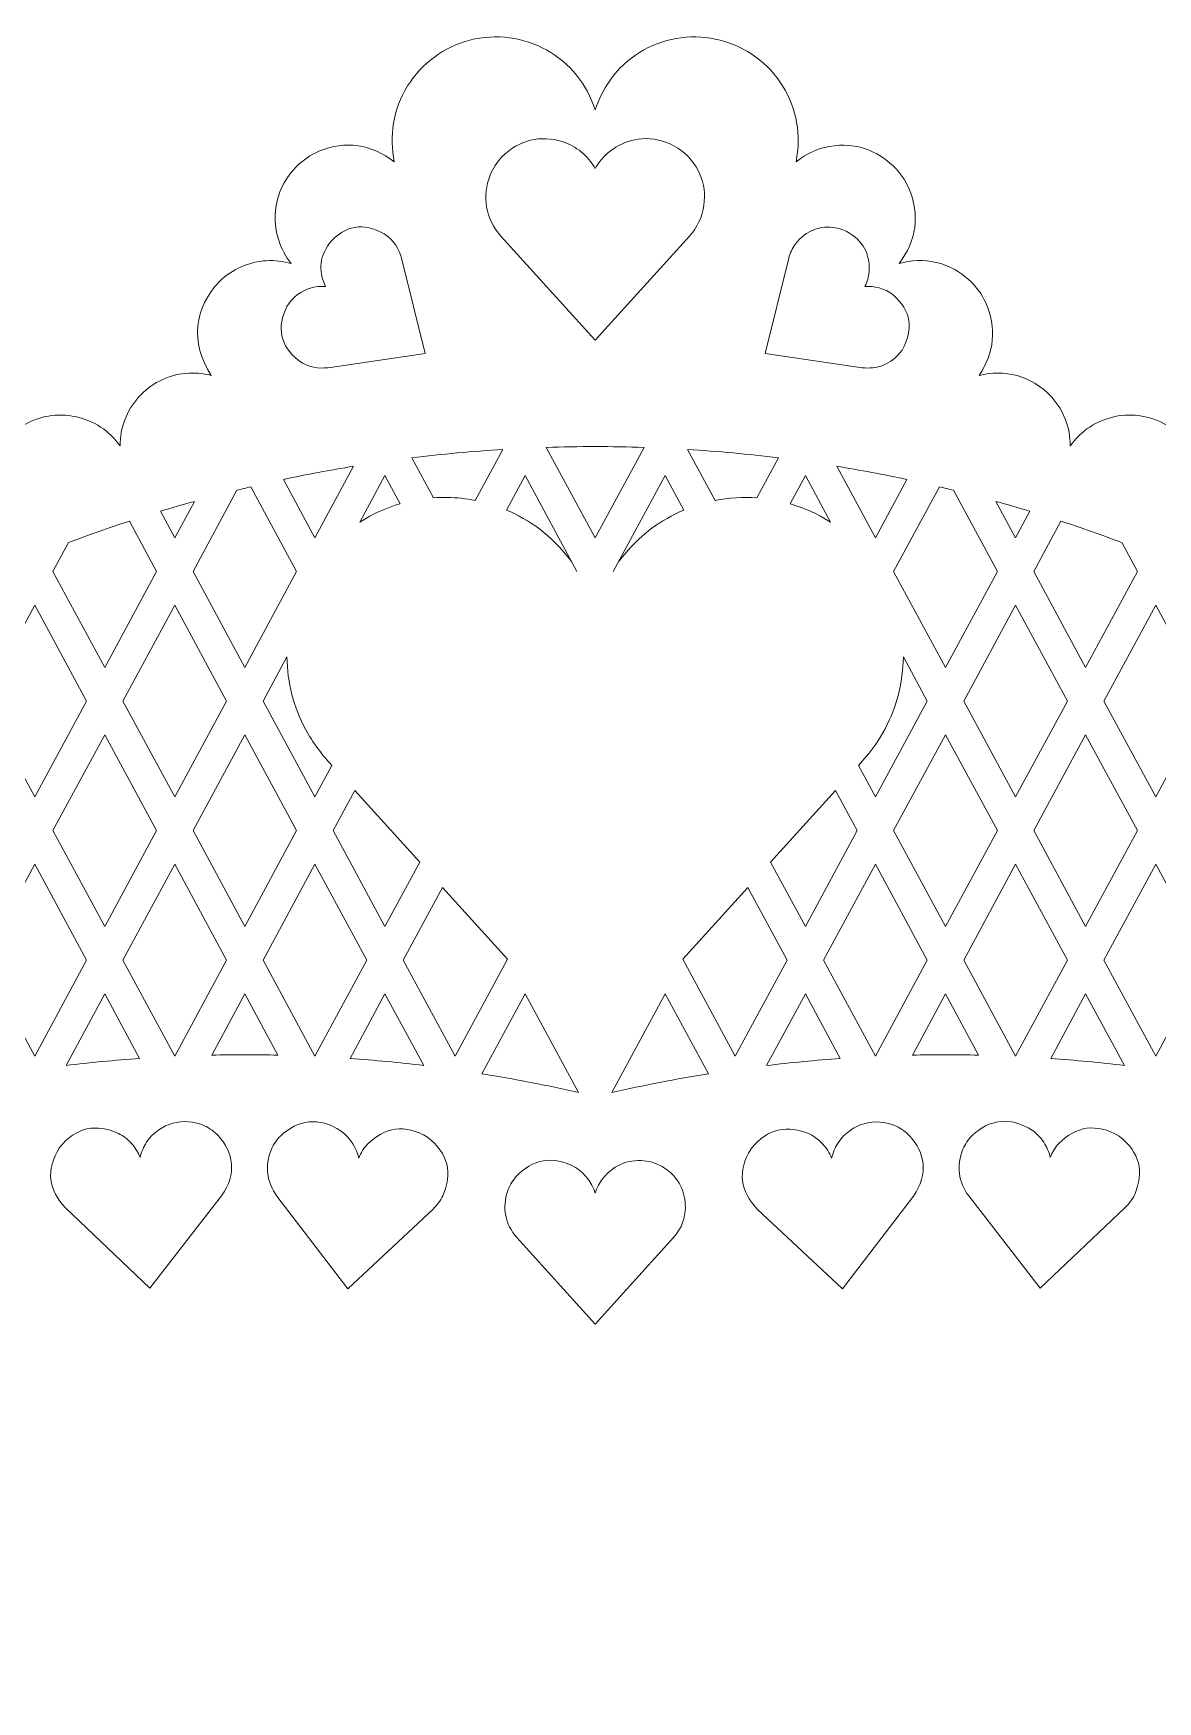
# Model space of a CAD drawing. Header units: millimetres. Extents: x -130 to 130, y -75 to 75.
# Drawn here: x -22.8 to 22.8, y 7.4 to 75 of the extents above; entities that cross this region are included whole.
import ezdxf

# ---------------------------------------------------------------- set-up
doc = ezdxf.new("R2010")
doc.units = ezdxf.units.MM
doc.header["$MEASUREMENT"] = 0
doc.layers.add('Capa 1', color=7, linetype='Continuous')

msp = doc.modelspace()

# ---------------------------------------------------------------- linework, layer by layer
at = {"layer": 'Capa 1', "lineweight": 9}
for points, knots in [([(-65.0138, 7.352), (-64.9274, 7.6466), (-64.808, 7.9159), (-64.648, 8.1622), (-64.648, 8.1622), (-64.488, 8.4061), (-64.2848, 8.6347), (-64.0562, 8.8252), (-64.0562, 8.8252), (-63.8301, 9.0157), (-63.566, 9.1706), (-63.2967, 9.2824), (-63.2967, 9.2824), (-63.025, 9.3941), (-62.7379, 9.4653), (-62.4331, 9.4932), (-62.4331, 9.4932), (-62.771, 9.6786), (-63.0554, 9.9098), (-63.2866, 10.1815), (-63.2866, 10.1815), (-63.5203, 10.4559), (-63.7108, 10.7886), (-63.8352, 11.1366), (-63.8352, 11.1366), (-64.1883, 12.2262), (-63.9571, 13.3337), (-63.1139, 14.1947), (-63.1139, 14.1947), (-62.8522, 14.4513), (-62.5347, 14.6646), (-62.2045, 14.8069), (-62.2045, 14.8069), (-61.8743, 14.9491), (-61.5162, 15.0279), (-61.1327, 15.0431), (-61.1327, 15.0431), (-61.4502, 15.259), (-61.7143, 15.513), (-61.9226, 15.8051), (-61.9226, 15.8051), (-62.1283, 16.0997), (-62.2884, 16.4477), (-62.3773, 16.8033), (-62.3773, 16.8033), (-62.6211, 17.8701), (-62.3519, 18.9572), (-61.3892, 19.7853), (-61.3892, 19.7853), (-61.1047, 20.019), (-60.7694, 20.2018), (-60.4265, 20.3136), (-60.4265, 20.3136), (-60.0862, 20.4254), (-59.723, 20.4711), (-59.3394, 20.4533), (-59.3394, 20.4533), (-59.6366, 20.6971), (-59.8754, 20.974), (-60.0557, 21.2839), (-60.0557, 21.2839), (-60.236, 21.5938), (-60.3656, 21.9544), (-60.4215, 22.3202), (-60.4215, 22.3202), (-60.5332, 23.0416), (-60.3656, 23.8086), (-59.9439, 24.4233), (-59.9439, 24.4233), (-59.7407, 24.7281), (-59.474, 24.9923), (-59.1692, 25.2006), (-59.1692, 25.2006), (-58.8695, 25.4063), (-58.5139, 25.5587), (-58.1634, 25.64), (-58.1634, 25.64), (-57.8129, 25.7213), (-57.4471, 25.734), (-57.0661, 25.6806), (-57.0661, 25.6806), (-57.343, 25.9499), (-57.5563, 26.247), (-57.7087, 26.5722), (-57.7087, 26.5722), (-57.8586, 26.8973), (-57.9551, 27.2707), (-57.978, 27.6364), (-57.978, 27.6364), (-58.0237, 28.3476), (-57.8002, 29.0995), (-57.315, 29.6887), (-57.315, 29.6887), (-57.0814, 29.9732), (-56.7943, 30.2145), (-56.4743, 30.3898), (-56.4743, 30.3898), (-55.7606, 30.7835), (-55.0341, 30.8444), (-54.3356, 30.6844), (-54.3356, 30.6844), (-54.5871, 30.9765), (-54.7725, 31.2915), (-54.8944, 31.6293), (-54.8944, 31.6293), (-55.278, 32.7494), (-55.0392, 33.8391), (-54.2239, 34.6976), (-54.2239, 34.6976), (-53.9673, 34.9618), (-53.6574, 35.1751), (-53.3222, 35.325), (-53.3222, 35.325), (-52.6008, 35.64), (-51.8617, 35.6527), (-51.1682, 35.4241), (-51.1682, 35.4241), (-51.3918, 35.7365), (-51.5492, 36.0667), (-51.6381, 36.4147), (-51.6381, 36.4147), (-51.9048, 37.5094), (-51.628, 38.5787), (-50.6958, 39.4093), (-50.6958, 39.4093), (-50.4189, 39.6481), (-50.0913, 39.8335), (-49.7433, 39.9529), (-49.7433, 39.9529), (-49.0143, 40.1967), (-48.2752, 40.1561), (-47.5868, 39.8564), (-47.5868, 39.8564), (-48.2066, 40.9028), (-48.1152, 42.1017), (-47.5233, 42.9983), (-47.5233, 42.9983), (-47.3227, 43.3031), (-47.0611, 43.5749), (-46.7613, 43.7883), (-46.7613, 43.7883), (-46.4616, 43.9991), (-46.1187, 44.154), (-45.7631, 44.2429), (-45.7631, 44.2429), (-45.0316, 44.4157), (-44.295, 44.3191), (-43.6244, 43.9508), (-43.6244, 43.9508), (-44.1248, 44.9948), (-43.9775, 46.1937), (-43.279, 47.0776), (-43.279, 47.0776), (-43.0504, 47.3646), (-42.7659, 47.6084), (-42.4484, 47.7939), (-42.4484, 47.7939), (-42.1309, 47.9767), (-41.7779, 48.1012), (-41.4121, 48.1571), (-41.4121, 48.1571), (-40.6882, 48.2638), (-39.9618, 48.1139), (-39.309, 47.6796), (-39.309, 47.6796), (-39.6951, 48.7108), (-39.4995, 49.8944), (-38.6867, 50.758), (-38.6867, 50.758), (-38.4327, 51.0247), (-38.1279, 51.2406), (-37.7951, 51.3981), (-37.7951, 51.3981), (-36.6852, 51.8833), (-35.6082, 51.7283), (-34.6786, 51.0019), (-34.6786, 51.0019), (-34.9554, 52.0179), (-34.7141, 53.1761), (-33.7819, 54.0118), (-33.7819, 54.0118), (-33.5051, 54.2556), (-33.1825, 54.4461), (-32.8371, 54.5706), (-32.8371, 54.5706), (-31.7449, 54.9363), (-30.6704, 54.7433), (-29.7687, 53.8975), (-29.7687, 53.8975), (-29.8348, 54.2759), (-29.8322, 54.6417), (-29.7637, 54.9948), (-29.7637, 54.9948), (-29.6392, 55.6501), (-29.2582, 56.3384), (-28.6054, 56.8134), (-28.6054, 56.8134), (-28.3082, 57.0318), (-27.9704, 57.1919), (-27.6148, 57.2808), (-27.6148, 57.2808), (-26.5429, 57.5373), (-25.4888, 57.3087), (-24.6176, 56.3384), (-24.6176, 56.3384), (-24.676, 57.0522), (-24.5084, 57.7634), (-24.0182, 58.4111), (-24.0182, 58.4111), (-23.7947, 58.7032), (-23.5153, 58.9521), (-23.1978, 59.14), (-23.1978, 59.14), (-22.8828, 59.3305), (-22.5323, 59.4601), (-22.1691, 59.521), (-22.1691, 59.521), (-21.4477, 59.6455), (-20.6705, 59.4779), (-20.0583, 59.0715), (-20.0583, 59.0715), (-19.7586, 58.8759), (-19.4944, 58.6219), (-19.2709, 58.3069), (-19.2709, 58.3069), (-19.2658, 58.6854), (-19.2023, 59.0384), (-19.0779, 59.3661), (-19.0779, 59.3661), (-18.9534, 59.6963), (-18.7604, 60.0163), (-18.5191, 60.283), (-18.5191, 60.283), (-18.2803, 60.5523), (-17.9908, 60.7758), (-17.6707, 60.9409), (-17.6707, 60.9409), (-16.9697, 61.294), (-16.256, 61.3422), (-15.5727, 61.1695), (-15.5727, 61.1695), (-16.449, 62.5182), (-16.261, 63.9051), (-15.2247, 64.9922), (-15.2247, 64.9922), (-14.9758, 65.2335), (-14.6837, 65.4316), (-14.3636, 65.5739), (-14.3636, 65.5739), (-13.6804, 65.871), (-12.9844, 65.8964), (-12.324, 65.7059), (-12.324, 65.7059), (-12.5577, 66.0006), (-12.7279, 66.3181), (-12.8371, 66.6508), (-12.8371, 66.6508), (-13.1673, 67.7456), (-12.926, 68.8124), (-12.103, 69.6556), (-12.103, 69.6556), (-11.8465, 69.9096), (-11.5417, 70.1179), (-11.2115, 70.2627), (-11.2115, 70.2627), (-10.1244, 70.7097), (-9.0627, 70.5548), (-8.1483, 69.8309), (-8.1483, 69.8309), (-8.3565, 70.8774), (-8.2016, 71.9391), (-7.6072, 72.917), (-7.6072, 72.917), (-7.3228, 73.3717), (-6.9519, 73.773), (-6.5201, 74.0879), (-6.5201, 74.0879), (-6.0909, 74.4054), (-5.5981, 74.6366), (-5.08, 74.7737), (-5.08, 74.7737), (-4.0259, 75.0481), (-2.893, 74.888), (-1.9735, 74.375), (-1.9735, 74.375), (-1.5087, 74.1133), (-1.0794, 73.7527), (-0.7543, 73.3488), (-0.7543, 73.3488), (-0.4216, 72.9424), (-0.1727, 72.4725), (0, 71.9416), (0, 71.9416), (0.1727, 72.4725), (0.4241, 72.9424), (0.7518, 73.3488), (0.7518, 73.3488), (1.082, 73.7527), (1.5062, 74.1133), (1.9735, 74.375), (1.9735, 74.375), (2.4409, 74.634), (2.9591, 74.8068), (3.4899, 74.8728), (3.4899, 74.8728), (4.5313, 75.01), (5.6464, 74.7331), (6.5227, 74.0879), (6.5227, 74.0879), (6.9519, 73.773), (7.3228, 73.3717), (7.6047, 72.917), (7.6047, 72.917), (7.8867, 72.4623), (8.0848, 71.9416), (8.1711, 71.426), (8.1711, 71.426), (8.2651, 70.9129), (8.2575, 70.3821), (8.1508, 69.8309), (8.1508, 69.8309), (8.4429, 70.0697), (8.7579, 70.2424), (9.0906, 70.3567), (9.0906, 70.3567), (10.1879, 70.7021), (11.2572, 70.4659), (12.1005, 69.6556), (12.1005, 69.6556), (12.3596, 69.4016), (12.5704, 69.0994), (12.7203, 68.7717), (12.7203, 68.7717), (13.18, 67.6821), (13.0302, 66.6203), (12.324, 65.7059), (12.324, 65.7059), (13.2969, 65.993), (14.3992, 65.7847), (15.2247, 64.9922), (15.2247, 64.9922), (15.4736, 64.7484), (15.6794, 64.4613), (15.8292, 64.1438), (15.8292, 64.1438), (16.3017, 63.0948), (16.1848, 62.0712), (15.5727, 61.1695), (15.5727, 61.1695), (16.5684, 61.4235), (17.6961, 61.1873), (18.5191, 60.283), (18.5191, 60.283), (18.7604, 60.0163), (18.9534, 59.6963), (19.0779, 59.3661), (19.0779, 59.3661), (19.2024, 59.0384), (19.2684, 58.6854), (19.2709, 58.3069), (19.2709, 58.3069), (19.497, 58.6219), (19.7586, 58.8759), (20.0583, 59.0715), (20.0583, 59.0715), (20.3581, 59.2721), (20.7111, 59.4194), (21.0718, 59.4956), (21.0718, 59.4956), (21.7957, 59.6531), (22.5729, 59.5185), (23.2003, 59.14), (23.2003, 59.14), (23.5153, 58.9521), (23.7947, 58.7032), (24.0182, 58.4111), (24.0182, 58.4111), (24.2443, 58.119), (24.4144, 57.7761), (24.516, 57.4306), (24.516, 57.4306), (24.6151, 57.0852), (24.6507, 56.7194), (24.6202, 56.3384), (24.6202, 56.3384), (24.8716, 56.628), (25.1561, 56.8591), (25.4736, 57.0293), (25.4736, 57.0293), (25.7886, 57.1995), (26.1543, 57.3163), (26.5201, 57.3595), (26.5201, 57.3595), (27.2364, 57.4459), (28.0009, 57.2579), (28.6054, 56.8134), (28.6054, 56.8134), (28.9026, 56.5975), (29.1566, 56.3232), (29.3573, 56.0133), (29.3573, 56.0133), (29.5554, 55.7034), (29.6951, 55.3478), (29.7637, 54.9948), (29.7637, 54.9948), (29.8323, 54.6417), (29.8348, 54.2759), (29.7662, 53.8975), (29.7662, 53.8975), (30.0456, 54.1616), (30.3504, 54.3674), (30.6806, 54.5071), (30.6806, 54.5071), (31.0108, 54.6493), (31.3842, 54.7331), (31.7525, 54.7433), (31.7525, 54.7433), (32.4612, 54.7636), (33.2028, 54.5198), (33.782, 54.0118), (33.782, 54.0118), (34.0588, 53.7705), (34.2874, 53.4733), (34.4601, 53.1482), (34.4601, 53.1482), (34.8208, 52.4319), (34.8665, 51.6953), (34.6786, 51.0019), (34.6786, 51.0019), (34.9783, 51.2406), (35.3009, 51.4184), (35.6412, 51.5277), (35.6412, 51.5277), (36.7538, 51.8655), (37.8383, 51.614), (38.6867, 50.758), (38.6867, 50.758), (38.9407, 50.4913), (39.1439, 50.1764), (39.2836, 49.836), (39.2836, 49.836), (39.5732, 49.1096), (39.5655, 48.3704), (39.3115, 47.6796), (39.3115, 47.6796), (39.9872, 48.1291), (40.7111, 48.2587), (41.4147, 48.1571), (41.4147, 48.1571), (42.0827, 48.0555), (42.7736, 47.7126), (43.279, 47.0776), (43.279, 47.0776), (43.5102, 46.788), (43.6829, 46.4578), (43.7921, 46.1048), (43.7921, 46.1048), (44.0105, 45.3758), (43.947, 44.6366), (43.6245, 43.9508), (43.6245, 43.9508), (44.6684, 44.5274), (45.8698, 44.4157), (46.7614, 43.7883), (46.7614, 43.7883), (47.0611, 43.5749), (47.3227, 43.3031), (47.5259, 42.9983), (47.5259, 42.9983), (47.7266, 42.691), (47.8713, 42.3456), (47.9475, 41.9849), (47.9475, 41.9849), (48.0949, 41.2559), (47.9806, 40.5218), (47.5894, 39.8564), (47.5894, 39.8564), (48.6257, 40.3161), (49.8221, 40.151), (50.6984, 39.4093), (50.6984, 39.4093), (50.9778, 39.1731), (51.214, 38.881), (51.3867, 38.5559), (51.3867, 38.5559), (51.5594, 38.2308), (51.6737, 37.8726), (51.7169, 37.5094), (51.7169, 37.5094), (51.7956, 36.7855), (51.628, 36.0641), (51.1683, 35.4241), (51.1683, 35.4241), (52.1944, 35.7695), (53.373, 35.5536), (54.2239, 34.6976), (54.2239, 34.6976), (54.4829, 34.436), (54.6912, 34.1236), (54.836, 33.7858), (54.836, 33.7858), (55.2754, 32.6834), (55.1078, 31.6039), (54.3356, 30.6844), (54.3356, 30.6844), (55.3466, 30.9232), (56.4921, 30.6666), (57.315, 29.6887), (57.315, 29.6887), (57.5487, 29.4043), (57.7291, 29.0766), (57.8408, 28.7261), (57.8408, 28.7261), (58.166, 27.6415), (57.9577, 26.5722), (57.0687, 25.6806), (57.0687, 25.6806), (57.4471, 25.734), (57.8129, 25.7213), (58.1634, 25.64), (58.1634, 25.64), (58.8111, 25.4901), (59.4842, 25.099), (59.9439, 24.4233), (59.9439, 24.4233), (60.1522, 24.1185), (60.3021, 23.7756), (60.3834, 23.4149), (60.3834, 23.4149), (60.5967, 22.3558), (60.3529, 21.3118), (59.3394, 20.4533), (59.3394, 20.4533), (59.723, 20.4711), (60.0862, 20.4254), (60.4266, 20.3136), (60.4266, 20.3136), (60.7695, 20.2018), (61.1047, 20.019), (61.3892, 19.7853), (61.3892, 19.7853), (61.6737, 19.5516), (61.9125, 19.2646), (62.0928, 18.942), (62.0928, 18.942), (62.6872, 17.8219), (62.5373, 16.7068), (61.9226, 15.8051), (61.9226, 15.8051), (61.7143, 15.513), (61.4502, 15.259), (61.1327, 15.0431), (61.1327, 15.0431), (61.5162, 15.0279), (61.8743, 14.9491), (62.2045, 14.8069), (62.2045, 14.8069), (62.5348, 14.6646), (62.8523, 14.4513), (63.1139, 14.1947), (63.1139, 14.1947), (63.3755, 13.9357), (63.5888, 13.6283), (63.7387, 13.2905), (63.7387, 13.2905), (64.2086, 12.1831), (64.0156, 11.0655), (63.2891, 10.1815), (63.2891, 10.1815), (63.0555, 9.9098), (62.771, 9.6786), (62.4332, 9.4932), (62.4332, 9.4932), (62.997, 9.4399), (63.5482, 9.2417), (64.0562, 8.8252), (64.0562, 8.8252), (64.2848, 8.6347), (64.488, 8.4061), (64.648, 8.1622), (64.648, 8.1622), (64.8055, 7.9159), (64.9274, 7.6466), (65.0138, 7.352)], [0, 0, 0, 0, 0.0068027, 0.0068027, 0.0068027, 0.0068027, 0.0136054, 0.0136054, 0.0136054, 0.0136055, 0.0204082, 0.0204082, 0.0204082, 0.0204082, 0.0272109, 0.0272109, 0.0272109, 0.0272109, 0.0340136, 0.0340136, 0.0340136, 0.0340136, 0.0408163, 0.0408163, 0.0408163, 0.0408163, 0.047619, 0.047619, 0.047619, 0.0476191, 0.0544218, 0.0544218, 0.0544218, 0.0544218, 0.0612245, 0.0612245, 0.0612245, 0.0612245, 0.0680272, 0.0680272, 0.0680272, 0.0680272, 0.0748299, 0.0748299, 0.0748299, 0.0748299, 0.0816327, 0.0816327, 0.0816327, 0.0816327, 0.0884354, 0.0884354, 0.0884354, 0.0884354, 0.0952381, 0.0952381, 0.0952381, 0.0952381, 0.1020408, 0.1020408, 0.1020408, 0.1020408, 0.1088435, 0.1088435, 0.1088435, 0.1088435, 0.1156463, 0.1156463, 0.1156463, 0.1156463, 0.122449, 0.122449, 0.122449, 0.122449, 0.1292517, 0.1292517, 0.1292517, 0.1292517, 0.1360544, 0.1360544, 0.1360544, 0.1360544, 0.1428571, 0.1428571, 0.1428571, 0.1428572, 0.1496599, 0.1496599, 0.1496599, 0.1496599, 0.1564626, 0.1564626, 0.1564626, 0.1564626, 0.1632653, 0.1632653, 0.1632653, 0.1632653, 0.170068, 0.170068, 0.170068, 0.170068, 0.1768707, 0.1768707, 0.1768707, 0.1768708, 0.1836735, 0.1836735, 0.1836735, 0.1836735, 0.1904762, 0.1904762, 0.1904762, 0.1904762, 0.1972789, 0.1972789, 0.1972789, 0.1972789, 0.2040816, 0.2040816, 0.2040816, 0.2040816, 0.2108844, 0.2108844, 0.2108844, 0.2108844, 0.2176871, 0.2176871, 0.2176871, 0.2176871, 0.2244898, 0.2244898, 0.2244898, 0.2244898, 0.2312925, 0.2312925, 0.2312925, 0.2312925, 0.2380952, 0.2380952, 0.2380952, 0.2380952, 0.244898, 0.244898, 0.244898, 0.244898, 0.2517007, 0.2517007, 0.2517007, 0.2517007, 0.2585034, 0.2585034, 0.2585034, 0.2585034, 0.2653061, 0.2653061, 0.2653061, 0.2653061, 0.2721088, 0.2721088, 0.2721088, 0.2721089, 0.2789116, 0.2789116, 0.2789116, 0.2789116, 0.2857143, 0.2857143, 0.2857143, 0.2857143, 0.292517, 0.292517, 0.292517, 0.292517, 0.2993197, 0.2993197, 0.2993197, 0.2993197, 0.3061224, 0.3061224, 0.3061224, 0.3061225, 0.3129252, 0.3129252, 0.3129252, 0.3129252, 0.3197279, 0.3197279, 0.3197279, 0.3197279, 0.3265306, 0.3265306, 0.3265306, 0.3265306, 0.3333333, 0.3333333, 0.3333333, 0.3333333, 0.3401361, 0.3401361, 0.3401361, 0.3401361, 0.3469388, 0.3469388, 0.3469388, 0.3469388, 0.3537415, 0.3537415, 0.3537415, 0.3537415, 0.3605442, 0.3605442, 0.3605442, 0.3605442, 0.3673469, 0.3673469, 0.3673469, 0.3673469, 0.3741497, 0.3741497, 0.3741497, 0.3741497, 0.3809524, 0.3809524, 0.3809524, 0.3809524, 0.3877551, 0.3877551, 0.3877551, 0.3877551, 0.3945578, 0.3945578, 0.3945578, 0.3945578, 0.4013605, 0.4013605, 0.4013605, 0.4013606, 0.4081633, 0.4081633, 0.4081633, 0.4081633, 0.414966, 0.414966, 0.414966, 0.414966, 0.4217687, 0.4217687, 0.4217687, 0.4217687, 0.4285714, 0.4285714, 0.4285714, 0.4285714, 0.4353741, 0.4353741, 0.4353741, 0.4353742, 0.4421769, 0.4421769, 0.4421769, 0.4421769, 0.4489796, 0.4489796, 0.4489796, 0.4489796, 0.4557823, 0.4557823, 0.4557823, 0.4557823, 0.462585, 0.462585, 0.462585, 0.462585, 0.4693878, 0.4693878, 0.4693878, 0.4693878, 0.4761905, 0.4761905, 0.4761905, 0.4761905, 0.4829932, 0.4829932, 0.4829932, 0.4829932, 0.4897959, 0.4897959, 0.4897959, 0.4897959, 0.4965986, 0.4965986, 0.4965986, 0.4965986, 0.5034014, 0.5034014, 0.5034014, 0.5034014, 0.5102041, 0.5102041, 0.5102041, 0.5102041, 0.5170068, 0.5170068, 0.5170068, 0.5170068, 0.5238095, 0.5238095, 0.5238095, 0.5238095, 0.5306122, 0.5306122, 0.5306122, 0.5306123, 0.537415, 0.537415, 0.537415, 0.537415, 0.5442177, 0.5442177, 0.5442177, 0.5442177, 0.5510204, 0.5510204, 0.5510204, 0.5510204, 0.5578231, 0.5578231, 0.5578231, 0.5578231, 0.5646259, 0.5646259, 0.5646259, 0.5646259, 0.5714286, 0.5714286, 0.5714286, 0.5714286, 0.5782313, 0.5782313, 0.5782313, 0.5782313, 0.585034, 0.585034, 0.585034, 0.585034, 0.5918367, 0.5918367, 0.5918367, 0.5918367, 0.5986395, 0.5986395, 0.5986395, 0.5986395, 0.6054422, 0.6054422, 0.6054422, 0.6054422, 0.6122449, 0.6122449, 0.6122449, 0.6122449, 0.6190476, 0.6190476, 0.6190476, 0.6190476, 0.6258503, 0.6258503, 0.6258503, 0.6258504, 0.6326531, 0.6326531, 0.6326531, 0.6326531, 0.6394558, 0.6394558, 0.6394558, 0.6394558, 0.6462585, 0.6462585, 0.6462585, 0.6462585, 0.6530612, 0.6530612, 0.6530612, 0.6530612, 0.6598639, 0.6598639, 0.6598639, 0.659864, 0.6666667, 0.6666667, 0.6666667, 0.6666667, 0.6734694, 0.6734694, 0.6734694, 0.6734694, 0.6802721, 0.6802721, 0.6802721, 0.6802721, 0.6870748, 0.6870748, 0.6870748, 0.6870748, 0.6938776, 0.6938776, 0.6938776, 0.6938776, 0.7006803, 0.7006803, 0.7006803, 0.7006803, 0.707483, 0.707483, 0.707483, 0.707483, 0.7142857, 0.7142857, 0.7142857, 0.7142857, 0.7210884, 0.7210884, 0.7210884, 0.7210884, 0.7278912, 0.7278912, 0.7278912, 0.7278912, 0.7346939, 0.7346939, 0.7346939, 0.7346939, 0.7414966, 0.7414966, 0.7414966, 0.7414966, 0.7482993, 0.7482993, 0.7482993, 0.7482993, 0.755102, 0.755102, 0.755102, 0.7551021, 0.7619048, 0.7619048, 0.7619048, 0.7619048, 0.7687075, 0.7687075, 0.7687075, 0.7687075, 0.7755102, 0.7755102, 0.7755102, 0.7755102, 0.7823129, 0.7823129, 0.7823129, 0.7823129, 0.7891156, 0.7891156, 0.7891156, 0.7891157, 0.7959184, 0.7959184, 0.7959184, 0.7959184, 0.8027211, 0.8027211, 0.8027211, 0.8027211, 0.8095238, 0.8095238, 0.8095238, 0.8095238, 0.8163265, 0.8163265, 0.8163265, 0.8163265, 0.8231293, 0.8231293, 0.8231293, 0.8231293, 0.829932, 0.829932, 0.829932, 0.829932, 0.8367347, 0.8367347, 0.8367347, 0.8367347, 0.8435374, 0.8435374, 0.8435374, 0.8435374, 0.8503401, 0.8503401, 0.8503401, 0.8503401, 0.8571429, 0.8571429, 0.8571429, 0.8571429, 0.8639456, 0.8639456, 0.8639456, 0.8639456, 0.8707483, 0.8707483, 0.8707483, 0.8707483, 0.877551, 0.877551, 0.877551, 0.877551, 0.8843537, 0.8843537, 0.8843537, 0.8843538, 0.8911565, 0.8911565, 0.8911565, 0.8911565, 0.8979592, 0.8979592, 0.8979592, 0.8979592, 0.9047619, 0.9047619, 0.9047619, 0.9047619, 0.9115646, 0.9115646, 0.9115646, 0.9115646, 0.9183673, 0.9183673, 0.9183673, 0.9183674, 0.9251701, 0.9251701, 0.9251701, 0.9251701, 0.9319728, 0.9319728, 0.9319728, 0.9319728, 0.9387755, 0.9387755, 0.9387755, 0.9387755, 0.9455782, 0.9455782, 0.9455782, 0.9455782, 0.952381, 0.952381, 0.952381, 0.952381, 0.9591837, 0.9591837, 0.9591837, 0.9591837, 0.9659864, 0.9659864, 0.9659864, 0.9659864, 0.9727891, 0.9727891, 0.9727891, 0.9727891, 0.9795918, 0.9795918, 0.9795918, 0.9795918, 0.9863946, 0.9863946, 0.9863946, 0.9863946, 1, 1, 1, 1]), ([(3.8227, 66.8159), (4.0182, 67.0344), (4.1783, 67.2985), (4.2799, 67.5678), (4.2799, 67.5678), (4.6024, 68.4695), (4.417, 69.3432), (3.782, 70.0366), (3.782, 70.0366), (3.5788, 70.25), (3.3324, 70.4253), (3.0657, 70.5523), (3.0657, 70.5523), (2.1742, 70.9485), (1.2776, 70.8012), (0.5664, 70.2373), (0.5664, 70.2373), (0.3429, 70.0544), (0.1549, 69.8258), (0, 69.5617), (0, 69.5617), (-0.1549, 69.8258), (-0.3429, 70.0544), (-0.5664, 70.2373), (-0.5664, 70.2373), (-0.7873, 70.4202), (-1.0566, 70.5675), (-1.3385, 70.6589), (-1.3385, 70.6589), (-2.2097, 70.9256), (-3.0962, 70.7326), (-3.7795, 70.0366), (-3.7795, 70.0366), (-3.9827, 69.8233), (-4.1478, 69.5718), (-4.2595, 69.2975), (-4.2595, 69.2975), (-4.5974, 68.4136), (-4.4551, 67.55), (-3.8226, 66.8159)], [0, 0, 0, 0, 0.0909091, 0.0909091, 0.0909091, 0.0909091, 0.1818182, 0.1818182, 0.1818182, 0.1818182, 0.2727273, 0.2727273, 0.2727273, 0.2727273, 0.3636364, 0.3636364, 0.3636364, 0.3636364, 0.4545455, 0.4545455, 0.4545455, 0.4545455, 0.5454545, 0.5454545, 0.5454545, 0.5454546, 0.6363636, 0.6363636, 0.6363636, 0.6363636, 0.7272727, 0.7272727, 0.7272727, 0.7272727, 0.8181818, 0.8181818, 0.8181818, 0.8181818, 1, 1, 1, 1]), ([(-7.8536, 65.9295), (-7.9476, 66.2901), (-8.1533, 66.6457), (-8.5572, 66.915), (-8.5572, 66.915), (-9.4081, 67.395), (-10.1549, 67.2528), (-10.7822, 66.534), (-10.7822, 66.534), (-11.2293, 65.8964), (-11.1912, 65.3148), (-10.9397, 64.7763), (-10.9397, 64.7763), (-11.1556, 64.7915), (-11.3588, 64.7687), (-11.5519, 64.7103)], [0, 0, 0, 0, 0.2, 0.2, 0.2, 0.2, 0.4, 0.4, 0.4, 0.4, 0.6, 0.6, 0.6, 0.6, 1, 1, 1, 1]), ([(11.1125, 65.3681), (11.1506, 65.9523), (10.9702, 66.5213), (10.32, 66.9455), (10.32, 66.9455), (10.1447, 67.0521), (9.9466, 67.1258), (9.7434, 67.1614), (9.7434, 67.1614), (9.1567, 67.2503), (8.5598, 67.0852), (8.1127, 66.4857), (8.1127, 66.4857), (7.9959, 66.3257), (7.9044, 66.1276), (7.8511, 65.9295)], [0, 0, 0, 0, 0.2, 0.2, 0.2, 0.2, 0.4, 0.4, 0.4, 0.4, 0.6, 0.6, 0.6, 0.6, 1, 1, 1, 1]), ([(-3.8226, 66.8159), (-3.8226, 66.8159), (0, 62.5944), (0, 62.5944), (0, 62.5944), (0, 62.5944), (3.8227, 66.8159), (3.8227, 66.8159)], [0, 0, 0, 0, 0.3333333, 0.3333333, 0.3333333, 0.3333333, 1, 1, 1, 1]), ([(-10.833, 61.4819), (-10.833, 61.4819), (-6.891, 62.061), (-6.891, 62.061), (-6.891, 62.061), (-6.891, 62.061), (-7.8536, 65.9295), (-7.8536, 65.9295)], [0, 0, 0, 0, 0.3333333, 0.3333333, 0.3333333, 0.3333333, 1, 1, 1, 1]), ([(7.8511, 65.9295), (7.8511, 65.9295), (6.8884, 62.061), (6.8884, 62.061), (6.8884, 62.061), (6.8884, 62.061), (10.8331, 61.4819), (10.8331, 61.4819)], [0, 0, 0, 0, 0.3333333, 0.3333333, 0.3333333, 0.3333333, 1, 1, 1, 1]), ([(10.8331, 61.4819), (11.4096, 61.4108), (12.0142, 61.5911), (12.446, 62.1982), (12.446, 62.1982), (12.9438, 63.0491), (12.8016, 63.8009), (12.098, 64.4258), (12.098, 64.4258), (11.717, 64.7204), (11.3258, 64.8017), (10.9397, 64.7763), (10.9397, 64.7763), (11.0363, 64.9719), (11.0921, 65.1675), (11.1125, 65.3681)], [0, 0, 0, 0, 0.2, 0.2, 0.2, 0.2, 0.4, 0.4, 0.4, 0.4, 0.6, 0.6, 0.6, 0.6, 1, 1, 1, 1]), ([(-11.5519, 64.7103), (-11.9049, 64.6036), (-12.2631, 64.3674), (-12.5018, 63.961), (-12.5018, 63.961), (-12.926, 63.1228), (-12.7863, 62.3709), (-12.0116, 61.7613), (-12.0116, 61.7613), (-11.6255, 61.4972), (-11.209, 61.4337), (-10.833, 61.4819)], [0, 0, 0, 0, 0.25, 0.25, 0.25, 0.25, 0.5, 0.5, 0.5, 0.5, 1, 1, 1, 1]), ([(-7.907, 55.96), (-7.907, 55.96), (-8.5267, 57.103), (-8.5267, 57.103), (-8.5267, 57.103), (-8.5267, 57.103), (-9.5453, 55.2157), (-9.5453, 55.2157)], [0, 0, 0, 0, 0.3333333, 0.3333333, 0.3333333, 0.3333333, 1, 1, 1, 1]), ([(-3.5966, 55.706), (-3.5966, 55.706), (-2.8447, 57.103), (-2.8447, 57.103), (-2.8447, 57.103), (-2.8447, 57.103), (-0.7391, 53.2117), (-0.7391, 53.2117)], [0, 0, 0, 0, 0.3333333, 0.3333333, 0.3333333, 0.3333333, 1, 1, 1, 1]), ([(3.5966, 55.706), (3.5966, 55.706), (2.8422, 57.103), (2.8422, 57.103), (2.8422, 57.103), (2.8422, 57.103), (0.7366, 53.2117), (0.7366, 53.2117)], [0, 0, 0, 0, 0.3333333, 0.3333333, 0.3333333, 0.3333333, 1, 1, 1, 1]), ([(9.5453, 55.2157), (9.5453, 55.2157), (8.5267, 57.103), (8.5267, 57.103), (8.5267, 57.103), (8.5267, 57.103), (7.907, 55.96), (7.907, 55.96)], [0, 0, 0, 0, 0.3333333, 0.3333333, 0.3333333, 0.3333333, 1, 1, 1, 1]), ([(-14.5287, 56.5111), (-14.5287, 56.5111), (-16.3118, 53.2117), (-16.3118, 53.2117), (-16.3118, 53.2117), (-16.3118, 53.2117), (-14.2087, 49.3204), (-14.2087, 49.3204)], [0, 0, 0, 0, 0.3333333, 0.3333333, 0.3333333, 0.3333333, 1, 1, 1, 1]), ([(-14.2087, 49.3204), (-14.2087, 49.3204), (-12.1081, 53.2117), (-12.1081, 53.2117), (-12.1081, 53.2117), (-12.1081, 53.2117), (-13.9623, 56.6483), (-13.9623, 56.6483)], [0, 0, 0, 0, 0.3333333, 0.3333333, 0.3333333, 0.3333333, 1, 1, 1, 1]), ([(13.9623, 56.6483), (13.9623, 56.6483), (12.1056, 53.2117), (12.1056, 53.2117), (12.1056, 53.2117), (12.1056, 53.2117), (14.2087, 49.3204), (14.2087, 49.3204)], [0, 0, 0, 0, 0.3333333, 0.3333333, 0.3333333, 0.3333333, 1, 1, 1, 1]), ([(14.2087, 49.3204), (14.2087, 49.3204), (16.3118, 53.2117), (16.3118, 53.2117), (16.3118, 53.2117), (16.3118, 53.2117), (14.5288, 56.5111), (14.5288, 56.5111)], [0, 0, 0, 0, 0.3333333, 0.3333333, 0.3333333, 0.3333333, 1, 1, 1, 1]), ([(-17.6301, 55.6552), (-17.6301, 55.6552), (-17.051, 54.5807), (-17.051, 54.5807), (-17.051, 54.5807), (-17.051, 54.5807), (-16.2509, 56.0565), (-16.2509, 56.0565)], [0, 0, 0, 0, 0.3333333, 0.3333333, 0.3333333, 0.3333333, 1, 1, 1, 1]), ([(16.2534, 56.0565), (16.2534, 56.0565), (17.051, 54.5807), (17.051, 54.5807), (17.051, 54.5807), (17.051, 54.5807), (17.6326, 55.6552), (17.6326, 55.6552)], [0, 0, 0, 0, 0.3333333, 0.3333333, 0.3333333, 0.3333333, 1, 1, 1, 1]), ([(-19.8932, 49.3204), (-19.8932, 49.3204), (-17.7901, 53.2117), (-17.7901, 53.2117), (-17.7901, 53.2117), (-17.7901, 53.2117), (-18.8925, 55.2564), (-18.8925, 55.2564)], [0, 0, 0, 0, 0.3333333, 0.3333333, 0.3333333, 0.3333333, 1, 1, 1, 1]), ([(18.8925, 55.2564), (18.8925, 55.2564), (17.7901, 53.2117), (17.7901, 53.2117), (17.7901, 53.2117), (17.7901, 53.2117), (19.8932, 49.3204), (19.8932, 49.3204)], [0, 0, 0, 0, 0.3333333, 0.3333333, 0.3333333, 0.3333333, 1, 1, 1, 1]), ([(-21.3613, 54.3852), (-21.3613, 54.3852), (-21.9938, 53.2117), (-21.9938, 53.2117), (-21.9938, 53.2117), (-21.9938, 53.2117), (-19.8932, 49.3204), (-19.8932, 49.3204)], [0, 0, 0, 0, 0.3333333, 0.3333333, 0.3333333, 0.3333333, 1, 1, 1, 1]), ([(19.8932, 49.3204), (19.8932, 49.3204), (21.9938, 53.2117), (21.9938, 53.2117), (21.9938, 53.2117), (21.9938, 53.2117), (21.3614, 54.3852), (21.3614, 54.3852)], [0, 0, 0, 0, 0.3333333, 0.3333333, 0.3333333, 0.3333333, 1, 1, 1, 1]), ([(-22.7329, 44.0626), (-22.7329, 44.0626), (-20.6298, 47.9539), (-20.6298, 47.9539), (-20.6298, 47.9539), (-20.6298, 47.9539), (-22.7329, 51.8452), (-22.7329, 51.8452), (-22.7329, 51.8452), (-22.7329, 51.8452), (-24.8361, 47.9539), (-24.8361, 47.9539), (-24.8361, 47.9539), (-24.8361, 47.9539), (-22.7329, 44.0626), (-22.7329, 44.0626)], [0, 0, 0, 0, 0.2, 0.2, 0.2, 0.2, 0.4, 0.4, 0.4, 0.4, 0.6, 0.6, 0.6, 0.6, 1, 1, 1, 1]), ([(-14.9478, 47.9539), (-14.9478, 47.9539), (-17.051, 51.8452), (-17.051, 51.8452), (-17.051, 51.8452), (-17.051, 51.8452), (-19.1541, 47.9539), (-19.1541, 47.9539), (-19.1541, 47.9539), (-19.1541, 47.9539), (-17.051, 44.0626), (-17.051, 44.0626), (-17.051, 44.0626), (-17.051, 44.0626), (-14.9478, 47.9539), (-14.9478, 47.9539)], [0, 0, 0, 0, 0.2, 0.2, 0.2, 0.2, 0.4, 0.4, 0.4, 0.4, 0.6, 0.6, 0.6, 0.6, 1, 1, 1, 1]), ([(19.1541, 47.9539), (19.1541, 47.9539), (17.051, 51.8452), (17.051, 51.8452), (17.051, 51.8452), (17.051, 51.8452), (14.9479, 47.9539), (14.9479, 47.9539), (14.9479, 47.9539), (14.9479, 47.9539), (17.051, 44.0626), (17.051, 44.0626), (17.051, 44.0626), (17.051, 44.0626), (19.1541, 47.9539), (19.1541, 47.9539)], [0, 0, 0, 0, 0.2, 0.2, 0.2, 0.2, 0.4, 0.4, 0.4, 0.4, 0.6, 0.6, 0.6, 0.6, 1, 1, 1, 1]), ([(22.7355, 44.0626), (22.7355, 44.0626), (24.8361, 47.9539), (24.8361, 47.9539), (24.8361, 47.9539), (24.8361, 47.9539), (22.7355, 51.8452), (22.7355, 51.8452), (22.7355, 51.8452), (22.7355, 51.8452), (20.6324, 47.9539), (20.6324, 47.9539), (20.6324, 47.9539), (20.6324, 47.9539), (22.7355, 44.0626), (22.7355, 44.0626)], [0, 0, 0, 0, 0.2, 0.2, 0.2, 0.2, 0.4, 0.4, 0.4, 0.4, 0.6, 0.6, 0.6, 0.6, 1, 1, 1, 1]), ([(-12.5018, 49.7446), (-12.5018, 49.7446), (-13.4696, 47.9539), (-13.4696, 47.9539), (-13.4696, 47.9539), (-13.4696, 47.9539), (-11.3664, 44.0626), (-11.3664, 44.0626)], [0, 0, 0, 0, 0.3333333, 0.3333333, 0.3333333, 0.3333333, 1, 1, 1, 1]), ([(-10.6756, 45.3428), (-11.087, 45.7746), (-11.4554, 46.2648), (-11.7373, 46.7906), (-11.7373, 46.7906), (-11.9786, 47.2376), (-12.1716, 47.7278), (-12.2986, 48.2206), (-12.2986, 48.2206), (-12.4282, 48.7133), (-12.4942, 49.2213), (-12.5018, 49.7446)], [0, 0, 0, 0, 0.25, 0.25, 0.25, 0.25, 0.5, 0.5, 0.5, 0.5, 1, 1, 1, 1]), ([(12.5018, 49.7446), (12.4942, 49.2213), (12.4256, 48.7133), (12.2986, 48.2206), (12.2986, 48.2206), (12.0523, 47.2808), (11.5874, 46.3537), (10.8483, 45.5333)], [0, 0, 0, 0, 0.3333333, 0.3333333, 0.3333333, 0.3333333, 1, 1, 1, 1]), ([(11.3665, 44.0626), (11.3665, 44.0626), (13.4696, 47.9539), (13.4696, 47.9539), (13.4696, 47.9539), (13.4696, 47.9539), (12.5018, 49.7446), (12.5018, 49.7446)], [0, 0, 0, 0, 0.3333333, 0.3333333, 0.3333333, 0.3333333, 1, 1, 1, 1]), ([(-19.8932, 38.8048), (-19.8932, 38.8048), (-17.7901, 42.6961), (-17.7901, 42.6961), (-17.7901, 42.6961), (-17.7901, 42.6961), (-19.8932, 46.5874), (-19.8932, 46.5874), (-19.8932, 46.5874), (-19.8932, 46.5874), (-21.9938, 42.6961), (-21.9938, 42.6961), (-21.9938, 42.6961), (-21.9938, 42.6961), (-19.8932, 38.8048), (-19.8932, 38.8048)], [0, 0, 0, 0, 0.2, 0.2, 0.2, 0.2, 0.4, 0.4, 0.4, 0.4, 0.6, 0.6, 0.6, 0.6, 1, 1, 1, 1]), ([(-14.2087, 38.8048), (-14.2087, 38.8048), (-12.1081, 42.6961), (-12.1081, 42.6961), (-12.1081, 42.6961), (-12.1081, 42.6961), (-14.2087, 46.5874), (-14.2087, 46.5874), (-14.2087, 46.5874), (-14.2087, 46.5874), (-16.3118, 42.6961), (-16.3118, 42.6961), (-16.3118, 42.6961), (-16.3118, 42.6961), (-14.2087, 38.8048), (-14.2087, 38.8048)], [0, 0, 0, 0, 0.2, 0.2, 0.2, 0.2, 0.4, 0.4, 0.4, 0.4, 0.6, 0.6, 0.6, 0.6, 1, 1, 1, 1]), ([(14.2087, 38.8048), (14.2087, 38.8048), (16.3118, 42.6961), (16.3118, 42.6961), (16.3118, 42.6961), (16.3118, 42.6961), (14.2087, 46.5874), (14.2087, 46.5874), (14.2087, 46.5874), (14.2087, 46.5874), (12.1056, 42.6961), (12.1056, 42.6961), (12.1056, 42.6961), (12.1056, 42.6961), (14.2087, 38.8048), (14.2087, 38.8048)], [0, 0, 0, 0, 0.2, 0.2, 0.2, 0.2, 0.4, 0.4, 0.4, 0.4, 0.6, 0.6, 0.6, 0.6, 1, 1, 1, 1]), ([(19.8932, 38.8048), (19.8932, 38.8048), (21.9938, 42.6961), (21.9938, 42.6961), (21.9938, 42.6961), (21.9938, 42.6961), (19.8932, 46.5874), (19.8932, 46.5874), (19.8932, 46.5874), (19.8932, 46.5874), (17.7901, 42.6961), (17.7901, 42.6961), (17.7901, 42.6961), (17.7901, 42.6961), (19.8932, 38.8048), (19.8932, 38.8048)], [0, 0, 0, 0, 0.2, 0.2, 0.2, 0.2, 0.4, 0.4, 0.4, 0.4, 0.6, 0.6, 0.6, 0.6, 1, 1, 1, 1]), ([(10.8483, 45.5333), (10.8483, 45.5333), (10.6756, 45.3428), (10.6756, 45.3428), (10.6756, 45.3428), (10.6756, 45.3428), (11.3665, 44.0626), (11.3665, 44.0626)], [0, 0, 0, 0, 0.3333333, 0.3333333, 0.3333333, 0.3333333, 1, 1, 1, 1]), ([(-8.5267, 38.8048), (-8.5267, 38.8048), (-7.117, 41.4108), (-7.117, 41.4108), (-7.117, 41.4108), (-7.117, 41.4108), (-9.751, 44.3191), (-9.751, 44.3191), (-9.751, 44.3191), (-9.751, 44.3191), (-10.6273, 42.6961), (-10.6273, 42.6961), (-10.6273, 42.6961), (-10.6273, 42.6961), (-8.5267, 38.8048), (-8.5267, 38.8048)], [0, 0, 0, 0, 0.2, 0.2, 0.2, 0.2, 0.4, 0.4, 0.4, 0.4, 0.6, 0.6, 0.6, 0.6, 1, 1, 1, 1]), ([(8.5267, 38.8048), (8.5267, 38.8048), (10.6273, 42.6961), (10.6273, 42.6961), (10.6273, 42.6961), (10.6273, 42.6961), (9.7485, 44.3191), (9.7485, 44.3191), (9.7485, 44.3191), (9.7485, 44.3191), (7.117, 41.4108), (7.117, 41.4108), (7.117, 41.4108), (7.117, 41.4108), (8.5267, 38.8048), (8.5267, 38.8048)], [0, 0, 0, 0, 0.2, 0.2, 0.2, 0.2, 0.4, 0.4, 0.4, 0.4, 0.6, 0.6, 0.6, 0.6, 1, 1, 1, 1]), ([(-20.6298, 37.4383), (-20.6298, 37.4383), (-22.7329, 41.3296), (-22.7329, 41.3296), (-22.7329, 41.3296), (-22.7329, 41.3296), (-24.8361, 37.4383), (-24.8361, 37.4383), (-24.8361, 37.4383), (-24.8361, 37.4383), (-22.7329, 33.547), (-22.7329, 33.547), (-22.7329, 33.547), (-22.7329, 33.547), (-20.6298, 37.4383), (-20.6298, 37.4383)], [0, 0, 0, 0, 0.2, 0.2, 0.2, 0.2, 0.4, 0.4, 0.4, 0.4, 0.6, 0.6, 0.6, 0.6, 1, 1, 1, 1]), ([(-17.051, 33.547), (-17.051, 33.547), (-14.9478, 37.4383), (-14.9478, 37.4383), (-14.9478, 37.4383), (-14.9478, 37.4383), (-17.051, 41.3296), (-17.051, 41.3296), (-17.051, 41.3296), (-17.051, 41.3296), (-19.1541, 37.4383), (-19.1541, 37.4383), (-19.1541, 37.4383), (-19.1541, 37.4383), (-17.051, 33.547), (-17.051, 33.547)], [0, 0, 0, 0, 0.2, 0.2, 0.2, 0.2, 0.4, 0.4, 0.4, 0.4, 0.6, 0.6, 0.6, 0.6, 1, 1, 1, 1]), ([(-9.2633, 37.4383), (-9.2633, 37.4383), (-11.3664, 41.3296), (-11.3664, 41.3296), (-11.3664, 41.3296), (-11.3664, 41.3296), (-13.4696, 37.4383), (-13.4696, 37.4383), (-13.4696, 37.4383), (-13.4696, 37.4383), (-11.3664, 33.547), (-11.3664, 33.547), (-11.3664, 33.547), (-11.3664, 33.547), (-9.2633, 37.4383), (-9.2633, 37.4383)], [0, 0, 0, 0, 0.2, 0.2, 0.2, 0.2, 0.4, 0.4, 0.4, 0.4, 0.6, 0.6, 0.6, 0.6, 1, 1, 1, 1]), ([(13.4696, 37.4383), (13.4696, 37.4383), (11.3665, 41.3296), (11.3665, 41.3296), (11.3665, 41.3296), (11.3665, 41.3296), (9.2633, 37.4383), (9.2633, 37.4383), (9.2633, 37.4383), (9.2633, 37.4383), (11.3665, 33.547), (11.3665, 33.547), (11.3665, 33.547), (11.3665, 33.547), (13.4696, 37.4383), (13.4696, 37.4383)], [0, 0, 0, 0, 0.2, 0.2, 0.2, 0.2, 0.4, 0.4, 0.4, 0.4, 0.6, 0.6, 0.6, 0.6, 1, 1, 1, 1]), ([(17.051, 33.547), (17.051, 33.547), (19.1541, 37.4383), (19.1541, 37.4383), (19.1541, 37.4383), (19.1541, 37.4383), (17.051, 41.3296), (17.051, 41.3296), (17.051, 41.3296), (17.051, 41.3296), (14.9479, 37.4383), (14.9479, 37.4383), (14.9479, 37.4383), (14.9479, 37.4383), (17.051, 33.547), (17.051, 33.547)], [0, 0, 0, 0, 0.2, 0.2, 0.2, 0.2, 0.4, 0.4, 0.4, 0.4, 0.6, 0.6, 0.6, 0.6, 1, 1, 1, 1]), ([(24.8361, 37.4383), (24.8361, 37.4383), (22.7355, 41.3296), (22.7355, 41.3296), (22.7355, 41.3296), (22.7355, 41.3296), (20.6324, 37.4383), (20.6324, 37.4383), (20.6324, 37.4383), (20.6324, 37.4383), (22.7355, 33.547), (22.7355, 33.547), (22.7355, 33.547), (22.7355, 33.547), (24.8361, 37.4383), (24.8361, 37.4383)], [0, 0, 0, 0, 0.2, 0.2, 0.2, 0.2, 0.4, 0.4, 0.4, 0.4, 0.6, 0.6, 0.6, 0.6, 1, 1, 1, 1]), ([(-3.561, 37.4789), (-3.561, 37.4789), (-6.1925, 40.3872), (-6.1925, 40.3872), (-6.1925, 40.3872), (-6.1925, 40.3872), (-7.7851, 37.4383), (-7.7851, 37.4383), (-7.7851, 37.4383), (-7.7851, 37.4383), (-5.6845, 33.547), (-5.6845, 33.547), (-5.6845, 33.547), (-5.6845, 33.547), (-3.561, 37.4789), (-3.561, 37.4789)], [0, 0, 0, 0, 0.2, 0.2, 0.2, 0.2, 0.4, 0.4, 0.4, 0.4, 0.6, 0.6, 0.6, 0.6, 1, 1, 1, 1]), ([(7.7876, 37.4383), (7.7876, 37.4383), (6.1925, 40.3872), (6.1925, 40.3872), (6.1925, 40.3872), (6.1925, 40.3872), (3.5585, 37.4789), (3.5585, 37.4789), (3.5585, 37.4789), (3.5585, 37.4789), (5.6845, 33.547), (5.6845, 33.547), (5.6845, 33.547), (5.6845, 33.547), (7.7876, 37.4383), (7.7876, 37.4383)], [0, 0, 0, 0, 0.2, 0.2, 0.2, 0.2, 0.4, 0.4, 0.4, 0.4, 0.6, 0.6, 0.6, 0.6, 1, 1, 1, 1]), ([(-18.4759, 33.4505), (-18.4759, 33.4505), (-19.8932, 36.0718), (-19.8932, 36.0718), (-19.8932, 36.0718), (-19.8932, 36.0718), (-21.4629, 33.1635), (-21.4629, 33.1635)], [0, 0, 0, 0, 0.3333333, 0.3333333, 0.3333333, 0.3333333, 1, 1, 1, 1]), ([(-12.865, 33.5851), (-12.865, 33.5851), (-14.2087, 36.0718), (-14.2087, 36.0718), (-14.2087, 36.0718), (-14.2087, 36.0718), (-15.5549, 33.5851), (-15.5549, 33.5851)], [0, 0, 0, 0, 0.3333333, 0.3333333, 0.3333333, 0.3333333, 1, 1, 1, 1]), ([(-6.9545, 33.1635), (-6.9545, 33.1635), (-8.5267, 36.0718), (-8.5267, 36.0718), (-8.5267, 36.0718), (-8.5267, 36.0718), (-9.9415, 33.4505), (-9.9415, 33.4505)], [0, 0, 0, 0, 0.3333333, 0.3333333, 0.3333333, 0.3333333, 1, 1, 1, 1]), ([(-0.6781, 32.0687), (-0.6781, 32.0687), (-2.8447, 36.0718), (-2.8447, 36.0718), (-2.8447, 36.0718), (-2.8447, 36.0718), (-4.5923, 32.8307), (-4.5923, 32.8307)], [0, 0, 0, 0, 0.3333333, 0.3333333, 0.3333333, 0.3333333, 1, 1, 1, 1]), ([(4.5923, 32.8307), (4.5923, 32.8307), (2.8422, 36.0718), (2.8422, 36.0718), (2.8422, 36.0718), (2.8422, 36.0718), (0.6781, 32.0687), (0.6781, 32.0687)], [0, 0, 0, 0, 0.3333333, 0.3333333, 0.3333333, 0.3333333, 1, 1, 1, 1]), ([(9.9415, 33.4505), (9.9415, 33.4505), (8.5267, 36.0718), (8.5267, 36.0718), (8.5267, 36.0718), (8.5267, 36.0718), (6.9545, 33.1635), (6.9545, 33.1635)], [0, 0, 0, 0, 0.3333333, 0.3333333, 0.3333333, 0.3333333, 1, 1, 1, 1]), ([(15.5524, 33.5851), (15.5524, 33.5851), (14.2087, 36.0718), (14.2087, 36.0718), (14.2087, 36.0718), (14.2087, 36.0718), (12.8651, 33.5851), (12.8651, 33.5851)], [0, 0, 0, 0, 0.3333333, 0.3333333, 0.3333333, 0.3333333, 1, 1, 1, 1]), ([(21.463, 33.1635), (21.463, 33.1635), (19.8932, 36.0718), (19.8932, 36.0718), (19.8932, 36.0718), (19.8932, 36.0718), (18.4759, 33.4505), (18.4759, 33.4505)], [0, 0, 0, 0, 0.3333333, 0.3333333, 0.3333333, 0.3333333, 1, 1, 1, 1]), ([(-15.1511, 27.8701), (-14.5186, 28.7896), (-14.6735, 29.6227), (-15.2882, 30.3212), (-15.2882, 30.3212), (-15.4431, 30.4812), (-15.626, 30.6133), (-15.8292, 30.7098), (-15.8292, 30.7098), (-16.2636, 30.9156), (-16.7309, 30.9359), (-17.1348, 30.8216), (-17.1348, 30.8216), (-17.5209, 30.7149), (-17.9146, 30.4711), (-18.194, 30.0494), (-18.194, 30.0494), (-18.3159, 29.8665), (-18.4022, 29.6608), (-18.4581, 29.4373), (-18.4581, 29.4373), (-18.5445, 29.6506), (-18.6613, 29.8411), (-18.8086, 30.0037), (-18.8086, 30.0037), (-18.9534, 30.1637), (-19.1363, 30.3085), (-19.3344, 30.4101), (-19.3344, 30.4101), (-20.2336, 30.819), (-21.0515, 30.6717), (-21.7246, 29.8361), (-21.7246, 29.8361), (-22.3011, 28.914), (-22.1665, 28.1139), (-21.4883, 27.3926)], [0, 0, 0, 0, 0.1, 0.1, 0.1, 0.1, 0.2, 0.2, 0.2, 0.2, 0.3, 0.3, 0.3, 0.3, 0.4, 0.4, 0.4, 0.4, 0.5, 0.5, 0.5, 0.5, 0.6, 0.6, 0.6, 0.6, 0.7, 0.7, 0.7, 0.7, 0.8, 0.8, 0.8, 0.8, 1, 1, 1, 1]), ([(-6.5735, 27.3418), (-6.4109, 27.4942), (-6.2737, 27.6796), (-6.1747, 27.8777), (-6.1747, 27.8777), (-5.7861, 28.7947), (-5.9435, 29.5871), (-6.797, 30.2552), (-6.797, 30.2552), (-7.719, 30.8063), (-8.5369, 30.6616), (-9.2379, 29.9707), (-9.2379, 29.9707), (-9.3853, 29.8107), (-9.5046, 29.6227), (-9.591, 29.4068), (-9.591, 29.4068), (-9.6875, 29.8056), (-9.8806, 30.1815), (-10.3073, 30.5066), (-10.3073, 30.5066), (-11.2318, 31.1061), (-12.0472, 30.9613), (-12.7558, 30.3136), (-12.7558, 30.3136), (-12.9108, 30.1536), (-13.0403, 29.9681), (-13.1343, 29.7624), (-13.1343, 29.7624), (-13.4137, 29.0918), (-13.3248, 28.4314), (-12.9057, 27.8625)], [0, 0, 0, 0, 0.1111111, 0.1111111, 0.1111111, 0.1111111, 0.2222222, 0.2222222, 0.2222222, 0.2222222, 0.3333333, 0.3333333, 0.3333333, 0.3333333, 0.4444444, 0.4444444, 0.4444444, 0.4444445, 0.5555556, 0.5555556, 0.5555556, 0.5555556, 0.6666667, 0.6666667, 0.6666667, 0.6666667, 0.7777778, 0.7777778, 0.7777778, 0.7777778, 1, 1, 1, 1]), ([(12.9082, 27.8625), (13.5305, 28.782), (13.3781, 29.6151), (12.7558, 30.3136), (12.7558, 30.3136), (12.5984, 30.4736), (12.4104, 30.6031), (12.2123, 30.6971), (12.2123, 30.6971), (11.7779, 30.9003), (11.308, 30.9181), (10.9042, 30.8013), (10.9042, 30.8013), (10.5206, 30.6895), (10.1295, 30.4457), (9.8501, 30.0215), (9.8501, 30.0215), (9.7307, 29.8386), (9.6418, 29.6329), (9.591, 29.4068), (9.591, 29.4068), (9.5021, 29.6227), (9.3853, 29.8107), (9.2354, 29.9707), (9.2354, 29.9707), (9.0906, 30.1332), (8.9077, 30.2729), (8.7071, 30.3745), (8.7071, 30.3745), (7.8105, 30.7759), (6.99, 30.6285), (6.322, 29.7853), (6.322, 29.7853), (5.7556, 28.8607), (5.8877, 28.0631), (6.5735, 27.3418)], [0, 0, 0, 0, 0.1, 0.1, 0.1, 0.1, 0.2, 0.2, 0.2, 0.2, 0.3, 0.3, 0.3, 0.3, 0.4, 0.4, 0.4, 0.4, 0.5, 0.5, 0.5, 0.5, 0.6, 0.6, 0.6, 0.6, 0.7, 0.7, 0.7, 0.7, 0.8, 0.8, 0.8, 0.8, 1, 1, 1, 1]), ([(18.1965, 30.0494), (18.0746, 30.2323), (17.9146, 30.3999), (17.7342, 30.532), (17.7342, 30.532), (16.8097, 31.1238), (15.9918, 30.9765), (15.2857, 30.3212), (15.2857, 30.3212), (15.1307, 30.1612), (15.0063, 29.9732), (14.9174, 29.77), (14.9174, 29.77), (14.638, 29.0969), (14.7294, 28.4365), (15.1536, 27.8701)], [0, 0, 0, 0, 0.2, 0.2, 0.2, 0.2, 0.4, 0.4, 0.4, 0.4, 0.6, 0.6, 0.6, 0.6, 1, 1, 1, 1]), ([(21.4884, 27.3926), (21.6509, 27.545), (21.7881, 27.7329), (21.8821, 27.9285), (21.8821, 27.9285), (22.2656, 28.8455), (22.1081, 29.6379), (21.2471, 30.3009), (21.2471, 30.3009), (20.325, 30.8444), (19.5072, 30.6997), (18.8087, 30.0037), (18.8087, 30.0037), (18.6613, 29.8411), (18.5445, 29.6506), (18.4581, 29.4373), (18.4581, 29.4373), (18.4023, 29.6608), (18.3159, 29.8665), (18.1965, 30.0494)], [0, 0, 0, 0, 0.1666667, 0.1666667, 0.1666667, 0.1666667, 0.3333333, 0.3333333, 0.3333333, 0.3333333, 0.5, 0.5, 0.5, 0.5, 0.6666667, 0.6666667, 0.6666667, 0.6666667, 1, 1, 1, 1]), ([(3.1775, 26.181), (3.528, 26.5772), (3.6499, 27.0014), (3.6601, 27.4002), (3.6601, 27.4002), (3.655, 28.0022), (3.4569, 28.6067), (2.7152, 29.0639), (2.7152, 29.0639), (2.5222, 29.1757), (2.3088, 29.2493), (2.0878, 29.2849), (2.0878, 29.2849), (1.4528, 29.3789), (0.8051, 29.1985), (0.3073, 28.5813), (0.3073, 28.5813), (0.1727, 28.4086), (0.0685, 28.213), (0, 27.9895), (0, 27.9895), (-0.0711, 28.213), (-0.1727, 28.4086), (-0.3073, 28.5813), (-0.3073, 28.5813), (-0.4394, 28.754), (-0.6121, 28.909), (-0.8026, 29.0283), (-0.8026, 29.0283), (-1.717, 29.5287), (-2.5349, 29.3789), (-3.2257, 28.6372), (-3.2257, 28.6372), (-3.3705, 28.4645), (-3.4823, 28.2663), (-3.556, 28.0581), (-3.556, 28.0581), (-3.7744, 27.3951), (-3.6601, 26.7373), (-3.1775, 26.181)], [0, 0, 0, 0, 0.0909091, 0.0909091, 0.0909091, 0.0909091, 0.1818182, 0.1818182, 0.1818182, 0.1818182, 0.2727273, 0.2727273, 0.2727273, 0.2727273, 0.3636364, 0.3636364, 0.3636364, 0.3636364, 0.4545455, 0.4545455, 0.4545455, 0.4545455, 0.5454545, 0.5454545, 0.5454545, 0.5454546, 0.6363636, 0.6363636, 0.6363636, 0.6363636, 0.7272727, 0.7272727, 0.7272727, 0.7272727, 0.8181818, 0.8181818, 0.8181818, 0.8181818, 1, 1, 1, 1]), ([(15.1536, 27.8701), (15.1536, 27.8701), (18.0543, 24.1287), (18.0543, 24.1287), (18.0543, 24.1287), (18.0543, 24.1287), (21.4884, 27.3926), (21.4884, 27.3926)], [0, 0, 0, 0, 0.3333333, 0.3333333, 0.3333333, 0.3333333, 1, 1, 1, 1])]:
    msp.add_open_spline(points, degree=3, knots=knots, dxfattribs=at)
for points in [[(1.9837, 58.2485), (0.6604, 58.2917), (-0.6603, 58.2917), (-1.9837, 58.2485)], [(-1.9837, 58.2485), (-1.9837, 58.2485), (0, 54.5807), (0, 54.5807)], [(0, 54.5807), (0, 54.5807), (1.9837, 58.2485), (1.9837, 58.2485)], [(-3.7464, 58.1647), (-4.9758, 58.0885), (-6.2077, 57.9742), (-7.4345, 57.8218)], [(-7.4345, 57.8218), (-7.4345, 57.8218), (-6.5608, 56.2038), (-6.5608, 56.2038)], [(-4.864, 56.0971), (-4.864, 56.0971), (-3.7464, 58.1647), (-3.7464, 58.1647)], [(7.4371, 57.8218), (6.2077, 57.9742), (4.9784, 58.0885), (3.7465, 58.1647)], [(3.7465, 58.1647), (3.7465, 58.1647), (4.8641, 56.0971), (4.8641, 56.0971)], [(6.5608, 56.2038), (6.5608, 56.2038), (7.4371, 57.8218), (7.4371, 57.8218)], [(-9.7993, 57.4814), (-10.7492, 57.3265), (-11.6966, 57.1461), (-12.6441, 56.9455)], [(-12.6441, 56.9455), (-12.6441, 56.9455), (-11.3664, 54.5807), (-11.3664, 54.5807)], [(-11.3664, 54.5807), (-11.3664, 54.5807), (-9.7993, 57.4814), (-9.7993, 57.4814)], [(12.6466, 56.9455), (11.6941, 57.1461), (10.7492, 57.3265), (9.7967, 57.4814)], [(9.7967, 57.4814), (9.7967, 57.4814), (11.3665, 54.5807), (11.3665, 54.5807)], [(11.3665, 54.5807), (11.3665, 54.5807), (12.6466, 56.9455), (12.6466, 56.9455)], [(-13.9623, 56.6483), (-14.1503, 56.6026), (-14.3408, 56.5543), (-14.5287, 56.5111)], [(-6.5608, 56.2038), (-6.3703, 56.2165), (-6.1849, 56.2216), (-5.9918, 56.219)], [(-5.9918, 56.219), (-5.6134, 56.2114), (-5.2374, 56.1708), (-4.864, 56.0971)], [(4.8641, 56.0971), (5.4279, 56.2063), (5.9969, 56.2419), (6.5608, 56.2038)], [(14.5288, 56.5111), (14.3408, 56.5543), (14.1528, 56.6026), (13.9623, 56.6483)], [(-16.2509, 56.0565), (-16.7131, 55.9295), (-17.1729, 55.7949), (-17.6301, 55.6552)], [(-9.5453, 55.2157), (-9.0017, 55.5637), (-8.4531, 55.7999), (-7.907, 55.96)], [(-0.9499, 53.6054), (-1.7906, 54.7255), (-2.6822, 55.3021), (-3.5966, 55.706)], [(0.9499, 53.6054), (1.7907, 54.7255), (2.6822, 55.3021), (3.5966, 55.706)], [(7.907, 55.96), (8.4582, 55.7999), (9.0068, 55.5586), (9.5453, 55.2157)], [(17.6326, 55.6552), (17.1729, 55.7949), (16.7132, 55.9295), (16.2534, 56.0565)], [(-18.8925, 55.2564), (-19.718, 54.9846), (-20.5409, 54.6925), (-21.3613, 54.3852)], [(21.3614, 54.3852), (20.5409, 54.6925), (19.718, 54.9846), (18.8925, 55.2564)], [(-11.3664, 44.0626), (-11.3664, 44.0626), (-10.6756, 45.3428), (-10.6756, 45.3428)], [(-21.4629, 33.1635), (-20.4673, 33.2854), (-19.4716, 33.3794), (-18.4759, 33.4505)], [(-15.5549, 33.5851), (-14.6558, 33.6054), (-13.7642, 33.6054), (-12.865, 33.5851)], [(-9.9415, 33.4505), (-9.4462, 33.4149), (-8.9433, 33.3717), (-8.4454, 33.326)], [(-8.4454, 33.326), (-7.9476, 33.2778), (-7.4523, 33.2244), (-6.9545, 33.1635)], [(6.9545, 33.1635), (7.9502, 33.2828), (8.9458, 33.3794), (9.9415, 33.4505)], [(12.8651, 33.5851), (13.7617, 33.6054), (14.6558, 33.6054), (15.5524, 33.5851)], [(18.4759, 33.4505), (19.4716, 33.3794), (20.4698, 33.2854), (21.463, 33.1635)], [(-4.5923, 32.8307), (-3.2842, 32.6199), (-1.9786, 32.3659), (-0.6781, 32.0687)], [(2.6289, 32.4802), (3.2816, 32.6097), (3.937, 32.7266), (4.5923, 32.8307)], [(0.6781, 32.0687), (1.3258, 32.216), (1.9761, 32.3532), (2.6289, 32.4802)], [(-18.0568, 24.1287), (-18.0568, 24.1287), (-15.1511, 27.8701), (-15.1511, 27.8701)], [(-12.9057, 27.8625), (-12.9057, 27.8625), (-10.0279, 24.1033), (-10.0279, 24.1033)], [(10.0279, 24.1033), (10.0279, 24.1033), (12.9082, 27.8625), (12.9082, 27.8625)], [(-21.4883, 27.3926), (-21.4883, 27.3926), (-18.0568, 24.1287), (-18.0568, 24.1287)], [(-10.0279, 24.1033), (-10.0279, 24.1033), (-6.5735, 27.3418), (-6.5735, 27.3418)], [(6.5735, 27.3418), (6.5735, 27.3418), (10.0279, 24.1033), (10.0279, 24.1033)], [(-3.1775, 26.181), (-3.1775, 26.181), (0, 22.6707), (0, 22.6707)], [(0, 22.6707), (0, 22.6707), (3.1775, 26.181), (3.1775, 26.181)]]:
    msp.add_open_spline(points, degree=3, dxfattribs=at)

doc.saveas('drawing.dxf')
